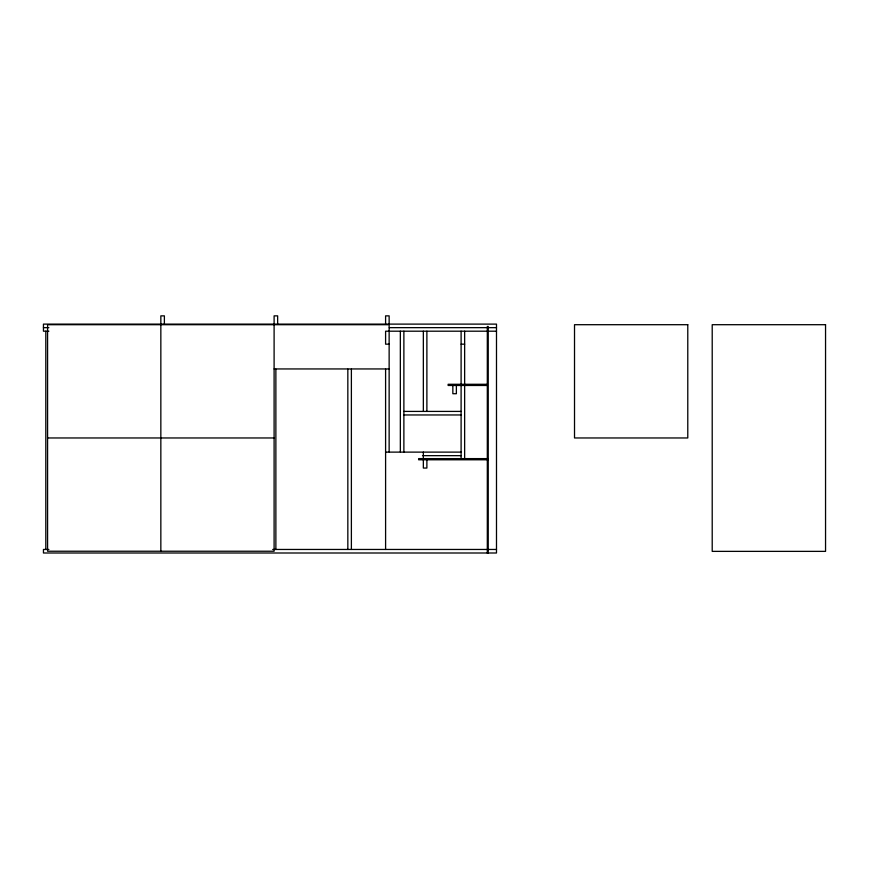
<?xml version="1.0" encoding="UTF-8"?>
<svg xmlns="http://www.w3.org/2000/svg" width="869" height="869" viewBox="0 0 869 869"><rect width="100%" height="100%" fill="white"/><g stroke="black" fill="none" stroke-linecap="round" stroke-linejoin="round"><path stroke-width="1.3" d="M43.45 327.656L48.87 327.656M389.334 327.656L496.492 327.656M48.87 331.198L43.45 331.198L43.45 324.115L496.492 324.115L496.492 552.999L43.45 552.999L43.45 549.458L48.87 549.458M389.138 331.198L385.597 331.198L385.597 344.167L389.138 344.167M389.334 331.198L496.492 331.198M461.102 344.167L464.643 344.167M274.104 368.945L389.138 368.945M487.313 384.283L448.122 384.283L448.122 385.467L487.313 385.467M403.879 411.417L461.102 411.417M403.879 414.958L461.102 414.958M47.578 437.965L274.104 437.965M385.597 452.119L461.102 452.119M422.508 455.66L461.102 455.66M488.237 458.615L418.63 458.615L418.63 459.788L488.237 459.788M422.508 459.201L461.102 459.201L461.102 331.198M272.681 549.458L496.492 549.458M488.237 553.14L488.237 326.472L487.313 326.472L487.313 553.14M464.643 331.198L464.643 458.626M456.377 385.467L456.377 393.722L452.847 393.722L452.847 385.467M426.885 331.198L426.885 411.417M426.885 459.788L426.885 468.054L423.344 468.054L423.344 459.788M423.344 331.198L423.344 411.417M423.344 452.119L423.344 458.615M403.879 331.198L403.879 452.119M400.337 331.198L400.337 451.847M389.138 324.115L389.138 315.86L385.597 315.86L385.597 324.115M389.138 451.847L389.138 324.702L47.578 324.702L47.578 551.228L274.104 551.228L274.104 324.702M385.597 369.151L385.597 549.458M351.38 369.151L351.38 549.458M347.839 369.151L347.839 549.458M277.645 324.115L277.645 315.86L274.104 315.86L274.104 324.115M275.875 369.151L275.875 549.458M164.382 324.115L164.382 315.86L160.841 315.86L160.841 324.115M160.841 324.702L160.841 551.228M45.807 331.198L45.807 549.458M687.781 324.702L574.518 324.702L574.518 437.965L687.781 437.965L687.781 324.702M825.55 324.702L712.211 324.702L712.211 551.37L825.55 551.37L825.55 324.702"/></g></svg>
